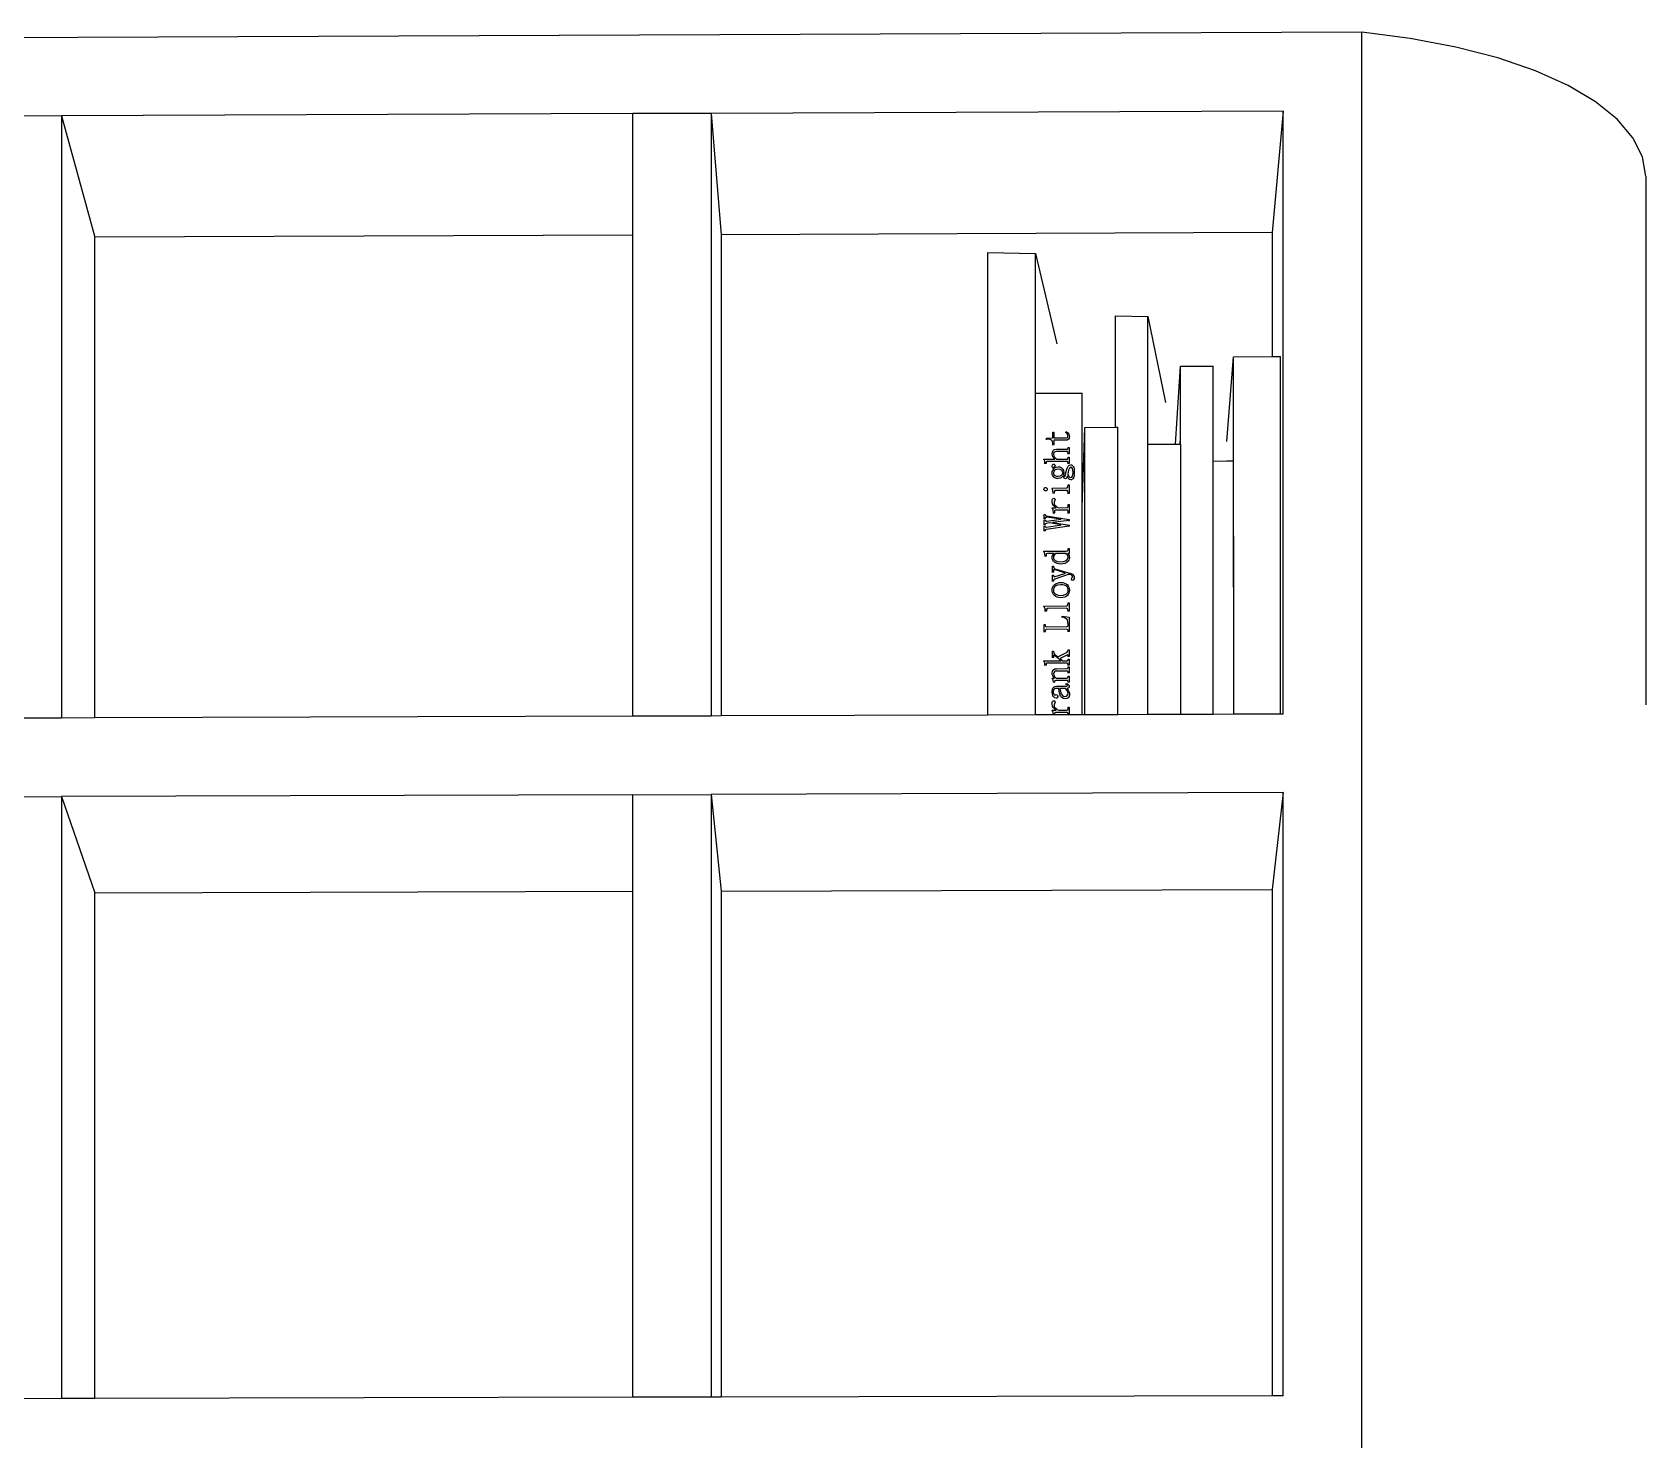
# Model space of a CAD drawing. Extents: x -7815 to 13236, y -6690 to 6575.
# Drawn here: x -1383 to 1183, y 3196 to 5435 of the extents above; entities that cross this region are included whole.
import ezdxf

# ---------------------------------------------------------------- set-up
doc = ezdxf.new("R2010")
doc.units = 0
doc.layers.get('0').update_dxf_attribs({"linetype": 'CONTINUOUS'})

msp = doc.modelspace()

# ---------------------------------------------------------------- linework, layer by layer
for p, q in [((731.5, 5434.6), (-5577.2, 5409.2)), ((808.4, 5424.8), (731.5, 5434.6)), ((731.5, -5529.9), (731.5, 5434.6)), ((880.9, 5411.1), (808.4, 5424.8)), ((947.7, 5393.8), (880.9, 5411.1)), ((1007.6, 5373.3), (947.7, 5393.8)), ((1059.8, 5349.9), (1007.6, 5373.3)), ((1103.4, 5324), (1059.8, 5349.9)), ((1137.9, 5296.2), (1103.4, 5324)), ((-1336.5, 5301.6), (-1461, 5301.1)), ((-428, 5305.2), (-1336.5, 5301.6)), ((-1336.5, 5301.6), (-1336.5, 4344)), ((-1336.5, 5301.6), (-1283.2, 5108.9)), ((-303.3, 5305.7), (-428, 5305.2)), ((-428, 5112.1), (-428, 5305.2)), ((606.6, 5309.3), (-303.3, 5305.7)), ((-303.3, 5305.7), (-303.3, 4347.3)), ((-303.3, 5305.7), (-287.5, 5112.7)), ((606.6, 5309.3), (589.2, 5116)), ((606.6, 4350.3), (606.6, 5309.3)), ((1162.8, 5266.9), (1137.9, 5296.2)), ((1177.9, 5236.7), (1162.8, 5266.9)), ((1183.1, 5205.9), (1177.9, 5236.7)), ((1183.1, 5205.9), (1183.1, 4365)), ((-428, 5112.1), (-1283.2, 5108.9)), ((-1283.2, 4344.2), (-1283.2, 5108.9)), ((-428, 4346.9), (-428, 5112.1)), ((589.2, 5116), (-287.5, 5112.7)), ((-287.5, 5112.7), (-287.5, 4347.4)), ((589.2, 5116), (589.2, 4918.9)), ((136.6, 4348.8), (136.6, 5084.5)), ((136.6, 5084.5), (212.6, 5082.8)), ((212.5, 4349), (212.6, 5082.8)), ((212.6, 5082.8), (246.3, 4939.3)), ((339.8, 4806.5), (339.8, 4983.7)), ((339.8, 4983.7), (391.2, 4982.6)), ((391.2, 4982.6), (419.1, 4846.1)), ((391.2, 4349.6), (391.2, 4982.6)), ((435.4, 4779.8), (443.3, 4903.5)), ((443.3, 4903.5), (495.4, 4903.7)), ((443.3, 4790.1), (443.3, 4903.5)), ((495.4, 4752.8), (495.4, 4903.7)), ((516.8, 4783.9), (527.7, 4918.7)), ((527.7, 4918.7), (589.2, 4918.9)), ((527.8, 4350), (527.7, 4918.7)), ((589.2, 4918.9), (602.2, 4918.9)), ((602.2, 4350.3), (602.2, 4918.9)), ((213.7, 4860.5), (246.3, 4860.6)), ((246.3, 4860.6), (286.9, 4860.7)), ((286.9, 4678.8), (286.9, 4860.7)), ((240.4, 4789.5), (240.4, 4798.7)), ((240.4, 4798.7), (242, 4798.7)), ((240.4, 4797.6), (240.4, 4798.7)), ((242, 4798.7), (242, 4789.5)), ((260.9, 4798.6), (261.5, 4799.6)), ((262.3, 4797), (260.9, 4798.6)), ((260.9, 4797.5), (260.9, 4798.6)), ((261.5, 4799.6), (264, 4797.6)), ((286.9, 4678.8), (291.2, 4806.3)), ((291.2, 4806.3), (339.8, 4806.5)), ((291.2, 4349.3), (291.2, 4806.3)), ((339.8, 4806.5), (343.6, 4806.5)), ((343.6, 4349.4), (343.6, 4806.5)), ((230.3, 4789.4), (240.4, 4789.5)), ((230.3, 4787.6), (230.3, 4789.4)), ((230.3, 4788.4), (230.3, 4789.4)), ((235, 4787.2), (230.3, 4787.6)), ((230.3, 4786.5), (230.3, 4787.6)), ((236.8, 4786.6), (235, 4787.2)), ((238.1, 4785.9), (236.8, 4786.6)), ((239.1, 4784.8), (238.1, 4785.9)), ((239.8, 4783.3), (239.1, 4784.8)), ((240.2, 4781.3), (239.8, 4783.3)), ((240.4, 4778.8), (240.2, 4781.3)), ((242, 4778.9), (240.4, 4778.8)), ((240.4, 4777.8), (240.4, 4778.8)), ((242, 4789.5), (260.5, 4789.6)), ((260.5, 4785.8), (242, 4785.7)), ((242, 4785.7), (242, 4784.7)), ((242, 4784.7), (242, 4778.9)), ((242, 4777.8), (242, 4778.9)), ((260.5, 4789.6), (262.1, 4789.7)), ((263.2, 4786.2), (260.5, 4785.8)), ((262.1, 4789.7), (263.3, 4790.3)), ((263.4, 4795.5), (262.3, 4797)), ((265.1, 4787.3), (263.2, 4786.2)), ((263.3, 4790.3), (264, 4791.1)), ((264, 4793.9), (263.4, 4795.5)), ((264, 4797.6), (265.5, 4795.4)), ((264.2, 4792.3), (264, 4793.9)), ((264, 4791.1), (264.2, 4792.3)), ((264.1, 4772.4), (264.4, 4774.3)), ((264.4, 4774.3), (266.1, 4774.3)), ((266.2, 4789), (265.1, 4787.3)), ((265.5, 4795.4), (266.3, 4793.6)), ((266.1, 4774.3), (266.1, 4764.8)), ((266.5, 4791.3), (266.2, 4789)), ((266.3, 4793.6), (266.5, 4791.3)), ((266.5, 4790.2), (266.5, 4791.3)), ((391.2, 4779.6), (419.1, 4779.7)), ((419.1, 4779.7), (435.4, 4779.8)), ((435.4, 4779.8), (442.6, 4779.8)), ((442.6, 4779.8), (443.3, 4790.1)), ((442.6, 4779.8), (443.1, 4779.8)), ((443.1, 4779.8), (443.3, 4783.3)), ((443.1, 4779.8), (443.3, 4779.8)), ((443.3, 4783.3), (443.3, 4790.1)), ((443.3, 4779.8), (443.3, 4783.3)), ((443.3, 4779.8), (443.3, 4349.7)), ((227.2, 4752.6), (226.1, 4755.7)), ((226.1, 4754.7), (226.1, 4755.7)), ((226.1, 4755.7), (242.5, 4755.7)), ((227.6, 4749.2), (227.2, 4752.6)), ((227.5, 4748.2), (227.6, 4749.2)), ((229.3, 4749.2), (227.6, 4749.2)), ((229.6, 4751.7), (229.3, 4750.7)), ((229.3, 4750.7), (229.3, 4749.2)), ((229.3, 4748.2), (229.3, 4749.2)), ((230.5, 4752), (229.6, 4751.7)), ((229.6, 4750.6), (229.6, 4751.7)), ((263, 4752.1), (230.5, 4752)), ((239.1, 4764.1), (239.5, 4767.1)), ((239.4, 4761.9), (239.1, 4764.1)), ((239.1, 4763.1), (239.1, 4764.1)), ((240.2, 4759.7), (239.4, 4761.9)), ((239.5, 4767.1), (240.8, 4769.6)), ((239.6, 4746.8), (240.4, 4747.7)), ((241.6, 4757.7), (240.2, 4759.7)), ((240.4, 4747.7), (241.4, 4748)), ((240.8, 4769.6), (241.8, 4770.5)), ((241.4, 4765.2), (241.2, 4763.3)), ((241.2, 4763.3), (241.6, 4761.1)), ((242.2, 4766.6), (241.4, 4765.2)), ((241.4, 4748), (242.2, 4747.8)), ((241.6, 4761.1), (242.7, 4759)), ((243.5, 4755.8), (241.6, 4757.7)), ((241.8, 4770.5), (242.9, 4771.2)), ((243.7, 4767.6), (242.2, 4766.6)), ((242.2, 4747.8), (243, 4747.3)), ((242.5, 4755.7), (243.5, 4755.8)), ((242.7, 4759), (244.3, 4757.3)), ((242.9, 4771.2), (245.8, 4771.7)), ((243, 4747.3), (243.5, 4746.7)), ((245.8, 4767.9), (243.7, 4767.6)), ((244.3, 4757.3), (246.5, 4755.8)), ((245.8, 4771.7), (263, 4771.7)), ((263, 4768), (245.8, 4767.9)), ((246.5, 4755.8), (263, 4755.8)), ((263, 4771.7), (263.6, 4771.9)), ((263.6, 4767.8), (263, 4768)), ((263, 4755.8), (263.6, 4756)), ((263.6, 4751.9), (263, 4752.1)), ((263.6, 4771.9), (264.1, 4772.4)), ((264.1, 4767.2), (263.6, 4767.8)), ((263.6, 4766.7), (263.6, 4767.8)), ((263.6, 4756), (264.1, 4756.6)), ((264.1, 4751.4), (263.6, 4751.9)), ((263.6, 4750.9), (263.6, 4751.9)), ((264.4, 4764.8), (264.1, 4767.2)), ((264.1, 4756.6), (264.4, 4758.8)), ((264.4, 4749.3), (264.1, 4751.4)), ((264.1, 4750.4), (264.1, 4751.4)), ((266.1, 4764.8), (264.4, 4764.8)), ((264.4, 4763.8), (264.4, 4764.8)), ((264.4, 4758.8), (266.1, 4758.8)), ((266.1, 4749.3), (264.4, 4749.3)), ((264.4, 4748.3), (264.4, 4749.3)), ((266.1, 4763.8), (266.1, 4764.8)), ((266.1, 4758.8), (266.1, 4749.3)), ((266.1, 4748.3), (266.1, 4749.3)), ((495.4, 4752.8), (516.8, 4752.9)), ((495.4, 4349.9), (495.4, 4752.8)), ((516.8, 4752.9), (527.7, 4752.9)), ((527.8, 4350), (527.7, 4752.9)), ((239.1, 4744.6), (239.6, 4746.8)), ((239.7, 4742.5), (239.1, 4744.6)), ((239.1, 4743.6), (239.1, 4744.6)), ((239.1, 4734.1), (239.2, 4735.9)), ((239.3, 4732.1), (239.1, 4734.1)), ((239.1, 4733.1), (239.1, 4734.1)), ((239.2, 4735.9), (239.7, 4737.5)), ((239.8, 4730.3), (239.3, 4732.1)), ((241.5, 4740.3), (239.7, 4742.5)), ((239.7, 4737.5), (240.5, 4739)), ((240.6, 4728.7), (239.8, 4730.3)), ((240.5, 4739), (241.5, 4740.3)), ((241.8, 4727.2), (240.6, 4728.7)), ((241.5, 4736.5), (241, 4734.2)), ((241, 4734.2), (241.1, 4732.8)), ((241.1, 4732.8), (241.6, 4731.6)), ((242.9, 4738.2), (241.5, 4736.5)), ((241.9, 4743.5), (241.6, 4742.8)), ((241.6, 4742.8), (242.5, 4741.3)), ((241.6, 4731.6), (242.4, 4730.5)), ((243.2, 4726.1), (241.8, 4727.2)), ((242.6, 4744.3), (241.9, 4743.5)), ((242.4, 4730.5), (243.5, 4729.7)), ((242.5, 4741.3), (245.3, 4742.9)), ((243.7, 4745.9), (242.6, 4744.3)), ((245.3, 4739.3), (242.9, 4738.2)), ((244.7, 4725.4), (243.2, 4726.1)), ((243.5, 4746.7), (243.7, 4745.9)), ((243.5, 4729.7), (245.8, 4728.8)), ((243.7, 4744.9), (243.7, 4745.9)), ((246.5, 4724.9), (244.7, 4725.4)), ((245.3, 4742.9), (248.7, 4743.4)), ((248.7, 4739.6), (245.3, 4739.3)), ((245.8, 4728.8), (248.7, 4728.5)), ((248.5, 4724.8), (246.5, 4724.9)), ((251.9, 4725.3), (248.5, 4724.8)), ((248.7, 4743.4), (250.7, 4743.3)), ((251.9, 4739.3), (248.7, 4739.6)), ((248.7, 4728.5), (251.6, 4729)), ((250.7, 4743.3), (252.4, 4742.8)), ((251.6, 4729), (254.2, 4730.3)), ((254.1, 4738.3), (251.9, 4739.3)), ((253.3, 4726.1), (251.9, 4725.3)), ((252.4, 4742.8), (254, 4742)), ((254.6, 4727.1), (253.3, 4726.1)), ((254, 4742), (255.2, 4740.9)), ((255.5, 4736.6), (254.1, 4738.3)), ((254.2, 4730.3), (255.5, 4731.9)), ((256.4, 4729.5), (254.6, 4727.1)), ((255.2, 4740.9), (256.2, 4739.6)), ((255.9, 4734.2), (255.5, 4736.6)), ((255.5, 4731.9), (255.9, 4734.2)), ((256.2, 4739.6), (257, 4738)), ((257.4, 4726.9), (256.4, 4729.5)), ((256.4, 4728.5), (256.4, 4729.5)), ((257, 4738), (257.5, 4734.2)), ((257.5, 4734.2), (257.2, 4731.4)), ((257.2, 4731.4), (258.2, 4729.1)), ((258.3, 4725.4), (257.4, 4726.9)), ((257.5, 4733.2), (257.5, 4734.2)), ((258.2, 4729.1), (259.2, 4728.4)), ((259.1, 4724.8), (258.3, 4725.4)), ((260.3, 4724.6), (259.1, 4724.8)), ((259.2, 4728.4), (259.7, 4728.7)), ((259.7, 4728.7), (260, 4729.8)), ((260, 4729.8), (262.3, 4739.7)), ((261.2, 4724.9), (260.3, 4724.6)), ((262, 4725.7), (261.2, 4724.9)), ((263.3, 4729.2), (262, 4725.7)), ((262.3, 4739.7), (263.3, 4742.7)), ((263.3, 4742.7), (264.4, 4744.7)), ((264, 4726.7), (263.3, 4729.2)), ((263.3, 4728.2), (263.3, 4729.2)), ((265.2, 4738), (264, 4732)), ((264, 4732), (264.1, 4731.7)), ((264.7, 4725.3), (264, 4726.7)), ((264.1, 4731.7), (265.4, 4728.4)), ((264.4, 4744.7), (266.2, 4746.1)), ((266.5, 4723.5), (264.7, 4725.3)), ((266.4, 4741.3), (265.2, 4738)), ((265.4, 4728.4), (266.8, 4727.1)), ((266.2, 4746.1), (268.4, 4746.6)), ((267.5, 4742.5), (266.4, 4741.3)), ((268.6, 4722.9), (266.5, 4723.5)), ((266.8, 4727.1), (268.6, 4726.7)), ((267.4, 4741.4), (267.5, 4742.5)), ((268.8, 4742.8), (267.5, 4742.5)), ((268.4, 4746.6), (269.8, 4746.5)), ((268.6, 4726.7), (270.3, 4727.2)), ((270, 4723.1), (268.6, 4722.9)), ((270.4, 4742.3), (268.8, 4742.8)), ((268.8, 4741.8), (268.8, 4742.8)), ((269.8, 4746.5), (270.9, 4746.1)), ((271.1, 4723.7), (270, 4723.1)), ((270.3, 4727.2), (271.5, 4728.7)), ((271.5, 4740.8), (270.4, 4742.3)), ((270.4, 4741.3), (270.4, 4742.3)), ((270.9, 4746.1), (271.9, 4745.4)), ((272.1, 4724.5), (271.1, 4723.7)), ((272.2, 4738.3), (271.5, 4740.8)), ((271.5, 4728.7), (272.2, 4731.2)), ((271.9, 4745.4), (272.6, 4744.3)), ((272.9, 4725.8), (272.1, 4724.5)), ((272.4, 4734.7), (272.2, 4738.3)), ((272.2, 4731.2), (272.4, 4734)), ((272.4, 4734), (272.4, 4734.7)), ((272.6, 4744.3), (273.4, 4742.5)), ((273.9, 4729.3), (272.9, 4725.8)), ((273.4, 4742.5), (273.9, 4740.2)), ((273.9, 4740.2), (274.3, 4734.3)), ((274.3, 4734.3), (273.9, 4729.3)), ((274.3, 4733.3), (274.3, 4734.3)), ((226.1, 4707.9), (226.3, 4709.1)), ((226.3, 4706.8), (226.1, 4707.9)), ((226.1, 4706.9), (226.1, 4707.9)), ((226.3, 4709.1), (226.8, 4710)), ((226.9, 4706), (226.3, 4706.8)), ((226.8, 4710), (227.6, 4710.5)), ((227.8, 4705.4), (226.9, 4706)), ((227.6, 4710.5), (228.8, 4710.6)), ((228.8, 4705.2), (227.8, 4705.4)), ((228.8, 4710.6), (229.9, 4710.4)), ((229.9, 4705.4), (228.8, 4705.2)), ((229.9, 4710.4), (230.8, 4709.9)), ((230.8, 4706), (229.9, 4705.4)), ((230.8, 4709.9), (231.4, 4709)), ((231.4, 4706.9), (230.8, 4706)), ((231.4, 4709), (231.6, 4707.9)), ((231.6, 4707.9), (231.4, 4706.9)), ((231.6, 4707), (231.6, 4707.9)), ((239.1, 4709.8), (261.3, 4709.9)), ((240.3, 4705.7), (239.1, 4709.8)), ((239.1, 4708.9), (239.1, 4709.8)), ((240.8, 4701.9), (240.3, 4705.7)), ((240.7, 4700.9), (240.8, 4701.9)), ((242.5, 4701.9), (240.8, 4701.9)), ((242.7, 4704.7), (242.5, 4701.9)), ((242.5, 4700.9), (242.5, 4701.9)), ((243.5, 4705.7), (242.7, 4704.7)), ((242.7, 4703.7), (242.7, 4704.7)), ((243.4, 4704.8), (243.5, 4705.7)), ((244.8, 4706.1), (243.5, 4705.7)), ((261.3, 4706.1), (244.8, 4706.1)), ((261.3, 4709.9), (263, 4710.3)), ((262.9, 4705.8), (261.3, 4706.1)), ((264, 4704.7), (262.9, 4705.8)), ((262.9, 4704.8), (262.9, 4705.8)), ((263, 4710.3), (264, 4711.3)), ((263.9, 4703.8), (264, 4704.7)), ((264, 4711.3), (264.4, 4714.7)), ((264.4, 4701.5), (264, 4704.7)), ((264.4, 4714.7), (266.1, 4714.8)), ((266.1, 4701.6), (264.4, 4701.5)), ((264.4, 4700.6), (264.4, 4701.5)), ((266.1, 4714.8), (266.1, 4701.6)), ((266.1, 4700.6), (266.1, 4701.6)), ((239.1, 4688.3), (239.2, 4690.5)), ((239.7, 4684.9), (239.1, 4688.3)), ((239.1, 4687.3), (239.1, 4688.3)), ((239.1, 4678.6), (245.7, 4678.6)), ((240.7, 4674.6), (239.1, 4678.6)), ((239.1, 4677.7), (239.1, 4678.6)), ((239.2, 4690.5), (239.7, 4692.2)), ((239.7, 4692.2), (240.5, 4693.2)), ((241.4, 4682), (239.7, 4684.9)), ((240.5, 4693.2), (241.6, 4693.5)), ((241.2, 4670.2), (240.7, 4674.6)), ((242.9, 4670.2), (241.2, 4670.2)), ((241.2, 4669.3), (241.2, 4670.2)), ((243.3, 4680.2), (241.4, 4682)), ((241.6, 4693.5), (242.6, 4693.3)), ((242.4, 4687.2), (242.2, 4685.7)), ((242.2, 4685.7), (242.4, 4684.5)), ((243, 4688.8), (242.4, 4687.2)), ((242.4, 4684.5), (243, 4683.3)), ((242.6, 4693.3), (243.2, 4692.9)), ((242.8, 4669.3), (242.9, 4670.2)), ((243, 4673.4), (242.9, 4672.3)), ((242.9, 4672.3), (242.9, 4670.2)), ((243.5, 4690.5), (243, 4688.8)), ((243, 4683.3), (245.2, 4680.9)), ((243.5, 4674.2), (243, 4673.4)), ((243.2, 4692.9), (243.7, 4691)), ((245.7, 4678.6), (243.3, 4680.2)), ((243.7, 4691), (243.5, 4690.5)), ((244.3, 4674.7), (243.5, 4674.2)), ((243.7, 4690), (243.7, 4691)), ((245.4, 4674.9), (244.3, 4674.7)), ((245.2, 4680.9), (247.2, 4679.6)), ((262.6, 4674.9), (245.4, 4674.9)), ((247.2, 4679.6), (249.8, 4678.6)), ((249.8, 4678.6), (262.6, 4678.7)), ((262.6, 4678.7), (263.4, 4678.8)), ((263.4, 4674.8), (262.6, 4674.9)), ((263.4, 4678.8), (264, 4679.2)), ((264, 4674.3), (263.4, 4674.8)), ((264, 4679.2), (264.4, 4680.8)), ((264.4, 4672.4), (264, 4674.3)), ((264, 4673.4), (264, 4674.3)), ((264.4, 4680.8), (264.4, 4683.5)), ((264.4, 4683.5), (266.1, 4683.5)), ((264.4, 4682.6), (264.4, 4683.5)), ((264.4, 4670.3), (264.4, 4672.4)), ((266.1, 4670.3), (264.4, 4670.3)), ((264.4, 4669.4), (264.4, 4670.3)), ((266.1, 4683.5), (266.1, 4670.3)), ((266.1, 4669.4), (266.1, 4670.3)), ((286.9, 4349.2), (286.9, 4678.8)), ((226.5, 4661.6), (226.5, 4667.5)), ((226.5, 4667.5), (228.2, 4667.5)), ((226.5, 4666.5), (226.5, 4667.5)), ((228.2, 4661.6), (226.5, 4661.6)), ((226.5, 4660.7), (226.5, 4661.6)), ((226.5, 4651.7), (226.5, 4659.1)), ((226.5, 4659.1), (228.2, 4659.1)), ((226.5, 4658.2), (226.5, 4659.1)), ((228.2, 4651.7), (226.5, 4651.7)), ((226.5, 4650.8), (226.5, 4651.7)), ((226.5, 4649.2), (228.2, 4649.2)), ((226.5, 4641.9), (226.5, 4649.2)), ((226.5, 4648.3), (226.5, 4649.2)), ((228.2, 4667.5), (228.6, 4666)), ((228.5, 4663), (228.2, 4661.6)), ((228.2, 4660.7), (228.2, 4661.6)), ((228.2, 4659.1), (228.5, 4657.7)), ((228.5, 4653.1), (228.2, 4651.7)), ((228.2, 4650.8), (228.2, 4651.7)), ((228.2, 4649.2), (228.4, 4648)), ((228.4, 4652.2), (228.5, 4653.1)), ((228.4, 4648), (229.1, 4647.6)), ((229.4, 4663.5), (228.5, 4663)), ((228.5, 4662.1), (228.5, 4663)), ((228.5, 4657.7), (229.3, 4657.2)), ((229.3, 4653.6), (228.5, 4653.1)), ((228.6, 4666), (229.7, 4665.4)), ((229.1, 4647.6), (229.9, 4647.6)), ((229.3, 4657.2), (230.5, 4657.4)), ((234.9, 4654.3), (229.3, 4653.6)), ((266.1, 4649.4), (229.3, 4643.8)), ((253.3, 4660.2), (229.4, 4663.5)), ((229.4, 4662.6), (229.4, 4663.5)), ((229.7, 4665.4), (266.1, 4659.8)), ((229.9, 4647.6), (250.5, 4650.8)), ((230.5, 4657.4), (249.8, 4659.8)), ((253.3, 4651.2), (234.9, 4654.3)), ((266.1, 4658.2), (239.8, 4654.9)), ((239.8, 4654.9), (243.1, 4654.4)), ((243.1, 4654.4), (266.1, 4651)), ((249.8, 4659.8), (253.3, 4660.2)), ((250.5, 4650.8), (253.3, 4651.2)), ((266.1, 4659.8), (266.1, 4658.2)), ((266.1, 4657.3), (266.1, 4658.2)), ((266.1, 4651), (266.1, 4649.4)), ((266.1, 4648.5), (266.1, 4649.4)), ((228.2, 4641.9), (226.5, 4641.9)), ((226.5, 4641), (226.5, 4641.9)), ((228.5, 4643.2), (228.2, 4641.9)), ((228.2, 4641), (228.2, 4641.9)), ((228.4, 4642.3), (228.5, 4643.2)), ((229.3, 4643.8), (228.5, 4643.2)), ((226.1, 4609.4), (261.1, 4609.5)), ((227.3, 4605.4), (226.1, 4609.4)), ((226.1, 4608.5), (226.1, 4609.4)), ((227.8, 4601.7), (227.3, 4605.4)), ((227.7, 4600.8), (227.8, 4601.7)), ((229.4, 4601.7), (227.8, 4601.7)), ((229.6, 4604.6), (229.4, 4603.8)), ((229.4, 4603.8), (229.4, 4601.7)), ((229.4, 4600.8), (229.4, 4601.7)), ((230, 4605.2), (229.6, 4604.6)), ((231.6, 4605.7), (230, 4605.2)), ((230, 4604.3), (230, 4605.2)), ((242.1, 4605.7), (231.6, 4605.7)), ((239.1, 4599), (239.3, 4601)), ((239.3, 4597.1), (239.1, 4599)), ((239.1, 4598.1), (239.1, 4599)), ((239.3, 4601), (239.8, 4602.8)), ((240, 4595.3), (239.3, 4597.1)), ((239.8, 4602.8), (240.8, 4604.4)), ((241.1, 4593.6), (240, 4595.3)), ((240.8, 4604.4), (242.1, 4605.7)), ((242.8, 4592), (241.1, 4593.6)), ((241.4, 4601.5), (241.2, 4599.6)), ((241.2, 4599.6), (241.4, 4598)), ((242.1, 4603.1), (241.4, 4601.5)), ((241.4, 4598), (241.9, 4596.6)), ((241.9, 4596.6), (242.8, 4595.4)), ((243.3, 4604.5), (242.1, 4603.1)), ((242.8, 4595.4), (244.1, 4594.4)), ((245, 4605.7), (243.3, 4604.5)), ((244.1, 4594.4), (245.8, 4593.7)), ((260.9, 4605.8), (245, 4605.7)), ((245, 4604.8), (245, 4605.7)), ((245.8, 4593.7), (247.8, 4593.1)), ((247.8, 4593.1), (252.9, 4592.7)), ((257, 4593.1), (260.4, 4594.1)), ((260.4, 4594.1), (262.2, 4595.2)), ((262.8, 4604.3), (260.9, 4605.8)), ((260.9, 4604.9), (260.9, 4605.8)), ((261.1, 4609.5), (263.6, 4610)), ((262.2, 4595.2), (263.4, 4596.5)), ((264, 4602.3), (262.8, 4604.3)), ((263.4, 4596.5), (264.2, 4598.1)), ((264.8, 4593.7), (263.4, 4592.4)), ((263.6, 4610), (264.2, 4610.6)), ((266.1, 4605.8), (263.9, 4605.8)), ((263.9, 4605.8), (264.9, 4604.8)), ((264.4, 4599.9), (264, 4602.3)), ((264.2, 4610.6), (264.4, 4611.4)), ((264.2, 4598.1), (264.4, 4599.9)), ((264.4, 4611.4), (264.4, 4613.5)), ((264.4, 4613.5), (266.1, 4613.5)), ((264.4, 4612.7), (264.4, 4613.5)), ((265.8, 4595.3), (264.8, 4593.7)), ((264.9, 4604.8), (266.1, 4602.2)), ((266.3, 4597.1), (265.8, 4595.3)), ((266.1, 4613.5), (266.1, 4605.8)), ((266.1, 4604.9), (266.1, 4605.8)), ((266.1, 4602.2), (266.5, 4599.1)), ((266.5, 4599.1), (266.3, 4597.1)), ((266.5, 4598.2), (266.5, 4599.1)), ((239.5, 4576.6), (239.5, 4585.6)), ((239.5, 4585.6), (241.2, 4585.6)), ((239.5, 4584.7), (239.5, 4585.6)), ((241.2, 4576.6), (239.5, 4576.6)), ((239.5, 4575.7), (239.5, 4576.6)), ((239.5, 4571.3), (241.2, 4571.3)), ((239.5, 4561.9), (239.5, 4571.3)), ((239.5, 4570.5), (239.5, 4571.3)), ((241.2, 4585.6), (241.2, 4584.7)), ((241.2, 4584.7), (241.7, 4583.1)), ((241.4, 4579.5), (241.2, 4578.2)), ((241.2, 4578.2), (241.2, 4576.6)), ((241.2, 4575.7), (241.2, 4576.6)), ((241.2, 4571.3), (241.2, 4570.5)), ((241.2, 4570.5), (241.5, 4569.2)), ((242.2, 4579.9), (241.4, 4579.5)), ((241.4, 4578.7), (241.4, 4579.5)), ((241.5, 4569.2), (242.5, 4568.8)), ((241.7, 4583.1), (243.3, 4581.6)), ((244.3, 4579.5), (242.2, 4579.9)), ((242.2, 4579.1), (242.2, 4579.9)), ((242.5, 4568.8), (259.1, 4574)), ((244.7, 4590.7), (242.8, 4592)), ((266.2, 4572.6), (243.1, 4564.8)), ((243.3, 4581.6), (268.8, 4573.7)), ((260.4, 4574.4), (244.3, 4579.5)), ((247.1, 4589.7), (244.7, 4590.7)), ((249.8, 4589.1), (247.1, 4589.7)), ((252.9, 4589), (249.8, 4589.1)), ((252.9, 4592.7), (257, 4593.1)), ((256.2, 4589.2), (252.9, 4589)), ((259, 4589.8), (256.2, 4589.2)), ((261.4, 4590.9), (259, 4589.8)), ((259.1, 4574), (260.4, 4574.4)), ((263.4, 4592.4), (261.4, 4590.9)), ((269.1, 4571.6), (266.2, 4572.6)), ((266.2, 4571.7), (266.2, 4572.6)), ((268.8, 4573.7), (271.2, 4572.7)), ((271, 4570.4), (269.1, 4571.6)), ((270.5, 4567.2), (271.3, 4568)), ((271.6, 4568.9), (271, 4570.4)), ((271, 4569.5), (271, 4570.4)), ((271.2, 4572.7), (272.7, 4571.2)), ((271.3, 4568), (271.6, 4568.9)), ((272.7, 4571.2), (273.9, 4569.4)), ((273.9, 4569.4), (274.3, 4566.8)), ((239.1, 4547.4), (239.3, 4550.1)), ((239.3, 4544.9), (239.1, 4547.4)), ((239.1, 4546.6), (239.1, 4547.4)), ((239.3, 4550.1), (240.1, 4552.5)), ((240, 4542.6), (239.3, 4544.9)), ((241.2, 4561.9), (239.5, 4561.9)), ((239.5, 4561.1), (239.5, 4561.9)), ((241.2, 4540.5), (240, 4542.6)), ((240.1, 4552.5), (241.4, 4554.6)), ((241.2, 4549.2), (241, 4547.4)), ((241, 4547.4), (241.2, 4545.3)), ((241.7, 4564.1), (241.2, 4562.7)), ((241.2, 4562.7), (241.2, 4562)), ((241.2, 4562), (241.2, 4561.9)), ((241.2, 4561.1), (241.2, 4561.9)), ((241.8, 4550.9), (241.2, 4549.2)), ((241.2, 4545.3), (242, 4543.5)), ((241.4, 4554.6), (243.3, 4556.4)), ((241.6, 4563.3), (241.7, 4564.1)), ((243.1, 4564.8), (241.7, 4564.1)), ((242.7, 4552.5), (241.8, 4550.9)), ((242, 4543.5), (243.2, 4542)), ((244.1, 4553.9), (242.7, 4552.5)), ((243.2, 4542), (244.9, 4540.8)), ((243.3, 4556.4), (245.4, 4557.8)), ((245.8, 4554.7), (244.1, 4553.9)), ((245.4, 4557.8), (247.7, 4558.8)), ((247.8, 4555.3), (245.8, 4554.7)), ((247.7, 4558.8), (250.2, 4559.4)), ((252.9, 4555.8), (247.8, 4555.3)), ((250.2, 4559.4), (252.9, 4559.6)), ((252.9, 4559.6), (256.1, 4559.4)), ((256, 4555.7), (252.9, 4555.8)), ((258.6, 4555.2), (256, 4555.7)), ((256.1, 4559.4), (258.9, 4558.7)), ((260.7, 4554.5), (258.6, 4555.2)), ((258.9, 4558.7), (261.3, 4557.5)), ((262.2, 4553.4), (260.7, 4554.5)), ((260.9, 4540.8), (262.6, 4542.1)), ((261.3, 4557.5), (263.4, 4555.9)), ((263.3, 4552.1), (262.2, 4553.4)), ((262.6, 4542.1), (263.8, 4543.6)), ((264.1, 4550.8), (263.3, 4552.1)), ((263.4, 4555.9), (264.8, 4554.1)), ((263.8, 4543.6), (264.5, 4545.4)), ((264.6, 4549.2), (264.1, 4550.8)), ((264.5, 4545.4), (264.7, 4547.5)), ((264.7, 4547.5), (264.6, 4549.2)), ((264.8, 4554.1), (265.8, 4552.1)), ((265.8, 4542.7), (264.8, 4540.6)), ((265.8, 4552.1), (266.3, 4549.9)), ((266.3, 4545), (265.8, 4542.7)), ((266.3, 4549.9), (266.5, 4547.5)), ((266.5, 4547.5), (266.3, 4545)), ((266.5, 4546.7), (266.5, 4547.5)), ((269.7, 4565.1), (269.9, 4566.2)), ((269.8, 4564.3), (269.7, 4565.1)), ((269.7, 4564.3), (269.7, 4565.1)), ((270.2, 4563.7), (269.8, 4564.3)), ((269.9, 4566.2), (270.5, 4567.2)), ((271.8, 4563.2), (270.2, 4563.7)), ((270.2, 4562.9), (270.2, 4563.7)), ((272.9, 4563.5), (271.8, 4563.2)), ((273.7, 4564.1), (272.9, 4563.5)), ((274.1, 4565.3), (273.7, 4564.1)), ((274.3, 4566.8), (274.1, 4565.3)), ((274.3, 4566), (274.3, 4566.8)), ((226.1, 4522.2), (261.3, 4522.3)), ((227.7, 4518), (226.1, 4522.2)), ((226.1, 4521.5), (226.1, 4522.2)), ((228.2, 4514.3), (227.7, 4518)), ((230.2, 4517.3), (229.9, 4514.3)), ((231.1, 4518.2), (230.2, 4517.3)), ((230.2, 4516.5), (230.2, 4517.3)), ((232.6, 4518.5), (231.1, 4518.2)), ((231.1, 4517.4), (231.1, 4518.2)), ((261.3, 4518.6), (232.6, 4518.5)), ((242.8, 4538.7), (241.2, 4540.5)), ((244.8, 4537.2), (242.8, 4538.7)), ((247.2, 4536.1), (244.8, 4537.2)), ((244.9, 4540.8), (248.5, 4539.5)), ((249.9, 4535.5), (247.2, 4536.1)), ((248.5, 4539.5), (252.9, 4539.1)), ((252.9, 4535.3), (249.9, 4535.5)), ((252.9, 4539.1), (257.3, 4539.5)), ((256.1, 4535.5), (252.9, 4535.3)), ((259, 4536.2), (256.1, 4535.5)), ((257.3, 4539.5), (260.9, 4540.8)), ((261.4, 4537.3), (259, 4536.2)), ((261.3, 4522.3), (263, 4522.7)), ((262.6, 4518.4), (261.3, 4518.6)), ((263.4, 4538.9), (261.4, 4537.3)), ((263.6, 4517.8), (262.6, 4518.4)), ((263, 4522.7), (264, 4523.8)), ((264.8, 4540.6), (263.4, 4538.9)), ((263.5, 4517.1), (263.6, 4517.8)), ((264.2, 4516.5), (263.6, 4517.8)), ((264, 4523.8), (264.4, 4527.2)), ((264.4, 4514.2), (264.2, 4516.5)), ((264.4, 4527.2), (266.1, 4527.2)), ((266.1, 4527.2), (266.1, 4514.2)), ((226.5, 4492.9), (228.2, 4492.9)), ((226.5, 4481.6), (226.5, 4492.9)), ((226.5, 4492.1), (226.5, 4492.9)), ((229.9, 4514.3), (228.2, 4514.3)), ((228.2, 4513.5), (228.2, 4514.3)), ((228.2, 4492.9), (228.2, 4491)), ((228.2, 4491), (228.3, 4490.3)), ((229.8, 4513.5), (229.9, 4514.3)), ((255.2, 4504.9), (255.2, 4506)), ((255.2, 4506), (266.1, 4504.3)), ((255.2, 4505.2), (255.2, 4506)), ((259.8, 4503), (255.2, 4504.9)), ((255.2, 4504.2), (255.2, 4504.9)), ((261.4, 4501.8), (259.8, 4503)), ((262.7, 4500.6), (261.4, 4501.8)), ((263.4, 4499.1), (262.7, 4500.6)), ((264, 4497.3), (263.4, 4499.1)), ((263.9, 4490.1), (264.3, 4491)), ((264.4, 4492.2), (264, 4497.3)), ((264.3, 4491), (264.4, 4492.2)), ((266.1, 4514.2), (264.4, 4514.2)), ((264.4, 4513.4), (264.4, 4514.2)), ((266.1, 4513.4), (266.1, 4514.2)), ((266.1, 4504.3), (266.1, 4481.7)), ((228.2, 4481.6), (226.5, 4481.6)), ((226.5, 4480.8), (226.5, 4481.6)), ((228.3, 4483.8), (228.2, 4482.8)), ((228.2, 4482.8), (228.2, 4481.6)), ((228.2, 4480.8), (228.2, 4481.6)), ((228.3, 4490.3), (228.7, 4489.8)), ((228.7, 4484.6), (228.3, 4483.8)), ((228.7, 4489.8), (230.3, 4489.3)), ((229.4, 4485), (228.7, 4484.6)), ((230.3, 4485.1), (229.4, 4485)), ((230.3, 4489.3), (262.1, 4489.4)), ((262.1, 4485.3), (230.3, 4485.1)), ((262.1, 4489.4), (263.1, 4489.6)), ((263.1, 4485.1), (262.1, 4485.3)), ((263.1, 4489.6), (263.9, 4490.1)), ((263.9, 4484.6), (263.1, 4485.1)), ((264.3, 4483.8), (263.9, 4484.6)), ((264.4, 4482.7), (264.3, 4483.8)), ((264.4, 4481.7), (264.4, 4482.7)), ((266.1, 4481.7), (264.4, 4481.7)), ((264.4, 4481), (264.4, 4481.7)), ((266.1, 4481), (266.1, 4481.7)), ((239.5, 4440.5), (239.5, 4450.4)), ((239.5, 4450.4), (241.2, 4450.4)), ((239.5, 4449.7), (239.5, 4450.4)), ((241.2, 4440.5), (239.5, 4440.5)), ((239.5, 4439.8), (239.5, 4440.5)), ((241.2, 4450.4), (241.6, 4447.4)), ((241.3, 4443.6), (241.2, 4442.6)), ((241.2, 4442.6), (241.2, 4440.5)), ((241.2, 4439.9), (241.2, 4440.5)), ((241.8, 4443.9), (241.3, 4443.6)), ((241.3, 4442.9), (241.3, 4443.6)), ((241.6, 4447.4), (242.7, 4445.6)), ((242.7, 4443.7), (241.8, 4443.9)), ((241.8, 4443.2), (241.8, 4443.9)), ((242.7, 4445.6), (248, 4441.3)), ((253.5, 4434.9), (242.7, 4443.7)), ((248, 4441.3), (262.8, 4449)), ((263.4, 4444.8), (251.6, 4438.5)), ((262.8, 4449), (264, 4450.3)), ((263.8, 4444.8), (263.4, 4444.8)), ((264.3, 4444.7), (263.8, 4444.8)), ((264, 4450.3), (264.4, 4452.6)), ((264.4, 4444.2), (264.3, 4444.7)), ((264.3, 4444), (264.3, 4444.7)), ((264.4, 4452.6), (266.1, 4452.6)), ((264.4, 4442.3), (264.4, 4444.2)), ((266.1, 4442.3), (264.4, 4442.3)), ((264.4, 4441.6), (264.4, 4442.3)), ((266.1, 4452.6), (266.1, 4442.3)), ((266.1, 4441.6), (266.1, 4442.3)), ((226.1, 4434.8), (252.7, 4434.9)), ((227.2, 4431.6), (226.1, 4434.8)), ((226.1, 4434.1), (226.1, 4434.8)), ((227.6, 4428.3), (227.2, 4431.6)), ((227.5, 4427.7), (227.6, 4428.3)), ((229.3, 4428.3), (227.6, 4428.3)), ((229.6, 4430.8), (229.3, 4429.8)), ((229.3, 4429.8), (229.3, 4428.3)), ((229.3, 4427.7), (229.3, 4428.3)), ((229.3, 4428.3), (229.3, 4428.3)), ((230.5, 4431.1), (229.6, 4430.8)), ((229.6, 4430.1), (229.6, 4430.8)), ((263, 4431.2), (230.5, 4431.1)), ((239.1, 4415.4), (239.6, 4418.4)), ((239.3, 4413.1), (239.1, 4415.4)), ((239.1, 4414.7), (239.1, 4415.4)), ((239.6, 4418.4), (241.1, 4420.7)), ((241.1, 4420.7), (243.4, 4422.1)), ((241.5, 4416.1), (241.2, 4414.1)), ((241.2, 4414.1), (241.5, 4412.3)), ((242.6, 4417.6), (241.5, 4416.1)), ((244.3, 4418.5), (242.6, 4417.6)), ((243.4, 4422.1), (246.4, 4422.5)), ((246.4, 4418.8), (244.3, 4418.5)), ((246.4, 4422.5), (262.3, 4422.6)), ((262.3, 4418.8), (246.4, 4418.8)), ((251.6, 4438.5), (252.1, 4438.1)), ((252.1, 4438.1), (256.1, 4434.9)), ((252.7, 4434.9), (253.5, 4434.9)), ((256.1, 4434.9), (263, 4435)), ((262.3, 4422.6), (263.3, 4422.8)), ((263.3, 4418.7), (262.3, 4418.8)), ((263, 4435), (264.1, 4435.5)), ((264.1, 4430.7), (263, 4431.2)), ((263.3, 4422.8), (263.9, 4423.3)), ((263.9, 4418.1), (263.3, 4418.7)), ((263.9, 4423.3), (264.3, 4424.2)), ((264.3, 4417.3), (263.9, 4418.1)), ((264.1, 4435.5), (264.4, 4437.1)), ((264.4, 4429.1), (264.1, 4430.7)), ((264.1, 4430), (264.1, 4430.7)), ((264.3, 4424.2), (264.4, 4425.5)), ((264.4, 4416.1), (264.3, 4417.3)), ((264.4, 4437.1), (264.4, 4437.9)), ((264.4, 4437.9), (266.1, 4437.9)), ((264.4, 4437.2), (264.4, 4437.9)), ((264.4, 4428.5), (264.4, 4429.1)), ((266.1, 4428.5), (264.4, 4428.5)), ((264.4, 4427.8), (264.4, 4428.5)), ((264.4, 4425.5), (266.1, 4425.5)), ((266.1, 4416.1), (264.4, 4416.1)), ((264.4, 4415.4), (264.4, 4416.1)), ((266.1, 4437.9), (266.1, 4428.5)), ((266.1, 4427.8), (266.1, 4428.5)), ((266.1, 4425.5), (266.1, 4416.1)), ((266.1, 4415.4), (266.1, 4416.1)), ((239.1, 4407.6), (242.6, 4407.6)), ((240.5, 4404.5), (239.1, 4407.6)), ((239.1, 4407), (239.1, 4407.6)), ((239.1, 4386), (239.6, 4390)), ((240, 4411), (239.3, 4413.1)), ((239.6, 4390), (240.3, 4391.6)), ((241.1, 4409.2), (240, 4411)), ((240.3, 4391.6), (241.2, 4392.8)), ((241, 4401.1), (240.5, 4404.5)), ((240.9, 4388), (240.6, 4385.6)), ((241.9, 4389.7), (240.9, 4388)), ((242.7, 4401.1), (241, 4401.1)), ((241, 4400.5), (241, 4401.1)), ((242.6, 4407.6), (241.1, 4409.2)), ((241.2, 4392.8), (242.1, 4393.7)), ((241.5, 4412.3), (242.3, 4410.6)), ((243.5, 4390.8), (241.9, 4389.7)), ((242.1, 4393.7), (243.4, 4394.3)), ((242.3, 4410.6), (243.7, 4409.1)), ((243.2, 4403.4), (242.7, 4402)), ((242.7, 4402), (242.7, 4401.1)), ((242.7, 4400.5), (242.7, 4401.1)), ((244.6, 4403.9), (243.2, 4403.4)), ((243.2, 4402.7), (243.2, 4403.4)), ((243.4, 4394.3), (246.6, 4394.9)), ((245.8, 4391.1), (243.5, 4390.8)), ((243.7, 4409.1), (245.6, 4407.7)), ((262.3, 4403.9), (244.6, 4403.9)), ((245.6, 4407.7), (262.3, 4407.7)), ((249.7, 4391.1), (245.8, 4391.1)), ((246.6, 4394.9), (261.7, 4394.9)), ((250.3, 4386.3), (249.7, 4391.1)), ((249.7, 4390.5), (249.7, 4391.1)), ((260.5, 4391.1), (251.5, 4391.1)), ((251.5, 4391.1), (252.9, 4384.2)), ((263.3, 4387.4), (260.5, 4391.1)), ((260.5, 4390.5), (260.5, 4391.1)), ((260.9, 4397.9), (261.3, 4399.1)), ((262.9, 4396.8), (260.9, 4397.9)), ((260.9, 4397.2), (260.9, 4397.9)), ((261.3, 4399.1), (263.5, 4398.2)), ((261.7, 4394.9), (263.1, 4395.1)), ((262.3, 4407.7), (263.3, 4407.9)), ((263.3, 4403.8), (262.3, 4403.9)), ((264.2, 4391.4), (262.5, 4391.2)), ((262.5, 4391.2), (264.4, 4388.6)), ((263.6, 4395.8), (262.9, 4396.8)), ((263.1, 4395.1), (263.6, 4395.8)), ((263.3, 4407.9), (263.9, 4408.4)), ((263.9, 4403.3), (263.3, 4403.8)), ((263.5, 4398.2), (265.1, 4397)), ((263.9, 4408.4), (264.3, 4409.4)), ((264.3, 4402.4), (263.9, 4403.3)), ((265.4, 4392), (264.2, 4391.4)), ((264.3, 4409.4), (264.4, 4410.7)), ((264.4, 4401.2), (264.3, 4402.4)), ((264.4, 4410.7), (266.1, 4410.7)), ((266.1, 4401.2), (264.4, 4401.2)), ((264.4, 4400.6), (264.4, 4401.2)), ((264.4, 4388.6), (265.7, 4386.1)), ((265.1, 4397), (266, 4395.7)), ((266.1, 4392.9), (265.4, 4392)), ((266, 4395.7), (266.3, 4394.1)), ((266.1, 4410.7), (266.1, 4401.2)), ((266.1, 4400.6), (266.1, 4401.2)), ((266.3, 4394.1), (266.1, 4392.9)), ((266.3, 4393.5), (266.3, 4394.1)), ((239.7, 4381.9), (239.1, 4386)), ((239.1, 4385.4), (239.1, 4386)), ((239.1, 4366.3), (239.2, 4368.6)), ((239.7, 4363), (239.1, 4366.3)), ((239.1, 4365.7), (239.1, 4366.3)), ((239.2, 4368.6), (239.7, 4370.3)), ((240.4, 4380), (239.7, 4381.9)), ((239.7, 4370.3), (240.5, 4371.3)), ((241.4, 4360.1), (239.7, 4363)), ((241.4, 4378.3), (240.4, 4380)), ((240.5, 4371.3), (241.6, 4371.6)), ((240.6, 4385.6), (240.9, 4383.6)), ((240.9, 4383.6), (241.7, 4381.9)), ((243.3, 4376.4), (241.4, 4378.3)), ((241.6, 4371.6), (242.6, 4371.4)), ((241.7, 4381.9), (242.8, 4380.8)), ((242.4, 4365.3), (242.2, 4363.8)), ((242.2, 4363.8), (242.4, 4362.6)), ((243, 4366.9), (242.4, 4365.3)), ((242.4, 4362.6), (243, 4361.4)), ((242.6, 4371.4), (243.2, 4371)), ((242.8, 4380.8), (243.7, 4380.4)), ((243.7, 4369.1), (243, 4366.9)), ((243.2, 4371), (243.7, 4369.1)), ((245.4, 4375.8), (243.3, 4376.4)), ((243.7, 4380.4), (244.3, 4381)), ((243.7, 4368.5), (243.7, 4369.1)), ((244.3, 4381), (245.6, 4381.5)), ((246.4, 4375.9), (245.4, 4375.8)), ((245.6, 4381.5), (246.6, 4381.2)), ((247.3, 4376.4), (246.4, 4375.9)), ((246.6, 4381.2), (247.4, 4380.6)), ((247.2, 4375.8), (247.3, 4376.4)), ((247.9, 4377.4), (247.3, 4376.4)), ((247.4, 4380.6), (247.9, 4379.6)), ((247.9, 4379.6), (248.1, 4378.5)), ((248.1, 4378.5), (247.9, 4377.4)), ((248.1, 4377.9), (248.1, 4378.5)), ((251.3, 4382.3), (250.3, 4386.3)), ((252.5, 4378.9), (251.3, 4382.3)), ((254.4, 4376.5), (252.5, 4378.9)), ((252.9, 4384.2), (253.8, 4381.9)), ((253.8, 4381.9), (254.9, 4380.3)), ((256.9, 4375.1), (254.4, 4376.5)), ((254.9, 4380.3), (257.1, 4378.8)), ((260, 4374.6), (256.9, 4375.1)), ((257.1, 4378.8), (259.4, 4378.4)), ((259.4, 4378.4), (261.5, 4378.7)), ((262.6, 4375.1), (260, 4374.6)), ((261.5, 4378.7), (263.1, 4379.7)), ((264.7, 4376.4), (262.6, 4375.1)), ((263.1, 4379.7), (264.1, 4381.3)), ((264.2, 4385.3), (263.3, 4387.4)), ((264.1, 4381.3), (264.4, 4383.4)), ((264.4, 4383.4), (264.2, 4385.3)), ((266, 4378.5), (264.7, 4376.4)), ((265.7, 4386.1), (266.5, 4383.6)), ((266.8, 4381.1), (266, 4378.5)), ((266.5, 4383.6), (266.8, 4381.1)), ((266.7, 4380.5), (266.8, 4381.1)), ((-1336.5, 4344), (-1461, 4343.6)), ((-1283.2, 4344.2), (-1336.5, 4344)), ((-428, 4346.9), (-1283.2, 4344.2)), ((-303.3, 4347.3), (-428, 4346.9)), ((-287.5, 4347.4), (-303.3, 4347.3)), ((136.6, 4348.8), (-287.5, 4347.4)), ((212.5, 4349), (136.6, 4348.8)), ((213.5, 4349), (212.5, 4349)), ((241, 4349.1), (213.5, 4349)), ((239.1, 4356.7), (245.7, 4356.7)), ((240.7, 4352.7), (239.1, 4356.7)), ((239.1, 4356.1), (239.1, 4356.7)), ((241.1, 4349.1), (240.7, 4352.7)), ((241.1, 4349.1), (241, 4349.1)), ((242.9, 4349.1), (241.1, 4349.1)), ((243.3, 4358.3), (241.4, 4360.1)), ((243, 4351.5), (242.9, 4350.4)), ((242.9, 4350.4), (242.9, 4349.1)), ((264.4, 4349.2), (242.9, 4349.1)), ((243, 4361.4), (245.2, 4359)), ((243.5, 4352.3), (243, 4351.5)), ((245.7, 4356.7), (243.3, 4358.3)), ((244.3, 4352.8), (243.5, 4352.3)), ((245.4, 4353), (244.3, 4352.8)), ((245.2, 4359), (247.2, 4357.7)), ((262.6, 4353), (245.4, 4353)), ((247.2, 4357.7), (249.8, 4356.7)), ((249.8, 4356.7), (262.6, 4356.8)), ((262.6, 4356.8), (263.4, 4356.9)), ((263.4, 4352.9), (262.6, 4353)), ((263.4, 4356.9), (264, 4357.3)), ((264, 4352.4), (263.4, 4352.9)), ((264, 4357.3), (264.4, 4358.9)), ((264.4, 4350.5), (264, 4352.4)), ((264, 4351.8), (264, 4352.4)), ((264.4, 4358.9), (264.4, 4361.6)), ((264.4, 4361.6), (266.1, 4361.6)), ((264.4, 4361), (264.4, 4361.6)), ((264.4, 4349.2), (264.4, 4350.5)), ((266.1, 4349.2), (264.4, 4349.2)), ((266.1, 4361.6), (266.1, 4349.2)), ((286.9, 4349.2), (266.1, 4349.2)), ((291.2, 4349.3), (286.9, 4349.2)), ((343.6, 4349.4), (291.2, 4349.3)), ((391.2, 4349.6), (343.6, 4349.4)), ((443.3, 4349.7), (391.2, 4349.6)), ((495.4, 4349.9), (443.3, 4349.7)), ((527.8, 4350), (495.4, 4349.9)), ((602.2, 4350.3), (527.8, 4350)), ((606.6, 4350.3), (602.2, 4350.3)), ((-1461, 4218.9), (-1336.5, 4219.3)), ((-428, 4222.2), (-1336.5, 4219.3)), ((-1336.5, 4219.3), (-1336.5, 3261.7)), ((-1336.5, 4219.3), (-1283.2, 4065.9)), ((-428, 4222.2), (-303.3, 4222.5)), ((-428, 4068.5), (-428, 4222.2)), ((606.6, 4225.4), (-303.3, 4222.5)), ((-303.3, 4222.5), (-303.3, 3264.2)), ((-303.3, 4222.5), (-287.5, 4068.9)), ((606.6, 4225.4), (589.2, 4071.6)), ((606.6, 3266.4), (606.6, 4225.4)), ((-1283.2, 4065.9), (-428, 4068.5)), ((-1283.2, 3261.8), (-1283.2, 4065.9)), ((-428, 3263.9), (-428, 4068.5)), ((-287.5, 4068.9), (589.2, 4071.6)), ((-287.5, 4068.9), (-287.5, 3264.2)), ((589.2, 4071.6), (589.2, 3266.4)), ((-1336.5, 3261.7), (-1461, 3261.4)), ((-1283.2, 3261.8), (-1336.5, 3261.7)), ((-428, 3263.9), (-1283.2, 3261.8)), ((-303.3, 3264.2), (-428, 3263.9)), ((-287.5, 3264.2), (-303.3, 3264.2)), ((589.2, 3266.4), (-287.5, 3264.2)), ((606.6, 3266.4), (589.2, 3266.4))]:
    msp.add_line(p, q)

doc.saveas('drawing.dxf')
